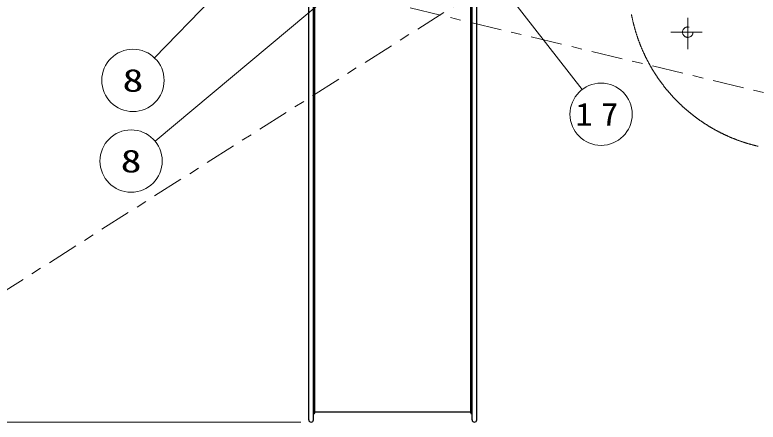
# Model space of a CAD drawing. Units: millimetres on the paper. Extents: x -385 to 0, y -594 to 267.
# Drawn here: x -263.8 to -192.3, y 80.6 to 119.9 of the extents above; entities that cross this region are included whole.
import ezdxf
from ezdxf.enums import TextEntityAlignment as Align

# ---------------------------------------------------------------- set-up
doc = ezdxf.new("R2010")
doc.units = ezdxf.units.MM
doc.linetypes.add('USER1', pattern=[4.5, 2.5, -2])
doc.linetypes.add('USER2', pattern=[6, 3, -1, 1, -1])
doc.layers.add('1_60', color=2, linetype='Continuous', lineweight=25)
doc.styles.add('ＭＳ ゴシック', font='')
doc.styles.get('ＭＳ ゴシック').set_extended_font_data('MS Gothic')

msp = doc.modelspace()

# ---------------------------------------------------------------- linework, layer by layer
at = {"layer": '1_60', "color": 7, "lineweight": 13}
for p, q in [((-238.121, 128.469), (-250.385, 115.73)), ((-217.454, 123.335), (-209.224, 112.681)), ((-232.321, 122.782), (-250.343, 107.72)), ((-236.314, 80.643), (-357.148, 80.643))]:
    msp.add_line(p, q, dxfattribs=at)
at = {"layer": '1_60', "color": 7, "linetype": 'USER2', "lineweight": 13}
for p, q in [((-217.455, 123.335), (-277.078, 85.492)), ((-237.454, 123.335), (-98.665, 90.129))]:
    msp.add_line(p, q, dxfattribs=at)
at = {"layer": '1_60', "color": 190}
for p, q in [((-235.541, 80.869), (-235.541, 123.185)), ((-235.088, 80.869), (-235.088, 123.185)), ((-219.821, 80.869), (-219.821, 123.185)), ((-219.367, 80.869), (-219.367, 123.185)), ((-234.964, 81.535), (-234.964, 123.019)), ((-219.944, 81.535), (-219.944, 123.019)), ((-219.944, 81.607), (-234.964, 81.607)), ((-235.088, 81.452), (-235.048, 81.452)), ((-219.821, 81.452), (-219.861, 81.452))]:
    msp.add_line(p, q, dxfattribs=at)
at = {"layer": '1_60', "color": 190, "linetype": 'USER2', "lineweight": 13}
for p, q in [((-199.05, 116.585), (-199.05, 119.843)), ((-200.679, 118.214), (-197.421, 118.214))]:
    msp.add_line(p, q, dxfattribs=at)
at = {"layer": '1_60', "color": 190, "lineweight": 13}
msp.add_lwpolyline([(-204.469, 119.912), (-204.461, 119.872), (-204.453, 119.831), (-204.445, 119.791), (-204.437, 119.75), (-204.429, 119.71), (-204.421, 119.669), (-204.412, 119.629), (-204.404, 119.589), (-204.395, 119.548), (-204.386, 119.508), (-204.378, 119.468), (-204.369, 119.427), (-204.36, 119.387), (-204.351, 119.347), (-204.342, 119.307), (-204.332, 119.267), (-204.323, 119.227), (-204.313, 119.186), (-204.304, 119.146), (-204.294, 119.106), (-204.284, 119.066), (-204.274, 119.026), (-204.264, 118.986), (-204.254, 118.946), (-204.244, 118.906), (-204.234, 118.866), (-204.223, 118.826), (-204.213, 118.787), (-204.202, 118.747), (-204.191, 118.707), (-204.181, 118.667), (-204.17, 118.627), (-204.159, 118.588), (-204.148, 118.548), (-204.136, 118.508), (-204.125, 118.469), (-204.114, 118.429), (-204.102, 118.389), (-204.09, 118.35), (-204.079, 118.31), (-204.067, 118.271), (-204.055, 118.231), (-204.043, 118.192), (-204.031, 118.153), (-204.018, 118.113), (-204.006, 118.074), (-203.994, 118.035), (-203.981, 117.995), (-203.968, 117.956), (-203.956, 117.917), (-203.943, 117.878), (-203.93, 117.839), (-203.917, 117.799), (-203.904, 117.76), (-203.89, 117.721), (-203.877, 117.682), (-203.864, 117.643), (-203.85, 117.604), (-203.836, 117.565), (-203.823, 117.527), (-203.809, 117.488), (-203.795, 117.449), (-203.781, 117.41), (-203.767, 117.371), (-203.753, 117.333), (-203.738, 117.294), (-203.724, 117.255), (-203.709, 117.217), (-203.695, 117.178), (-203.68, 117.14), (-203.665, 117.101), (-203.65, 117.063), (-203.635, 117.025), (-203.62, 116.986), (-203.605, 116.948), (-203.589, 116.91), (-203.574, 116.871), (-203.558, 116.833), (-203.543, 116.795), (-203.527, 116.757), (-203.511, 116.719), (-203.495, 116.681), (-203.479, 116.643), (-203.463, 116.605), (-203.447, 116.567), (-203.431, 116.529), (-203.414, 116.491), (-203.398, 116.453), (-203.381, 116.416), (-203.365, 116.378), (-203.348, 116.34), (-203.331, 116.303), (-203.314, 116.265), (-203.297, 116.228), (-203.28, 116.19), (-203.262, 116.153), (-203.245, 116.115), (-203.228, 116.078), (-203.21, 116.041), (-203.192, 116.003), (-203.175, 115.966), (-203.157, 115.929), (-203.139, 115.892), (-203.121, 115.855), (-203.103, 115.818), (-203.085, 115.781), (-203.066, 115.744), (-203.048, 115.707), (-203.029, 115.67), (-203.011, 115.633), (-202.992, 115.597), (-202.973, 115.56), (-202.955, 115.523), (-202.936, 115.487), (-202.916, 115.45), (-202.897, 115.413), (-202.878, 115.377), (-202.859, 115.341), (-202.839, 115.304), (-202.82, 115.268), (-202.8, 115.232), (-202.78, 115.195), (-202.761, 115.159), (-202.741, 115.123), (-202.721, 115.087), (-202.701, 115.051), (-202.681, 115.015), (-202.66, 114.979), (-202.64, 114.943), (-202.619, 114.908), (-202.599, 114.872), (-202.578, 114.836), (-202.558, 114.8), (-202.537, 114.765), (-202.516, 114.729), (-202.495, 114.694), (-202.474, 114.658), (-202.453, 114.623), (-202.431, 114.588), (-202.41, 114.552), (-202.388, 114.517), (-202.367, 114.482), (-202.345, 114.447), (-202.324, 114.412), (-202.302, 114.377), (-202.28, 114.342), (-202.258, 114.307), (-202.236, 114.272), (-202.214, 114.238), (-202.191, 114.203), (-202.169, 114.168), (-202.147, 114.134), (-202.124, 114.099), (-202.102, 114.065), (-202.079, 114.03), (-202.056, 113.996), (-202.033, 113.962), (-202.01, 113.927), (-201.987, 113.893), (-201.964, 113.859), (-201.941, 113.825), (-201.918, 113.791), (-201.894, 113.757), (-201.871, 113.723), (-201.847, 113.689), (-201.823, 113.655), (-201.8, 113.622), (-201.776, 113.588), (-201.752, 113.554), (-201.728, 113.521), (-201.704, 113.488), (-201.68, 113.454), (-201.655, 113.421), (-201.631, 113.387), (-201.607, 113.354), (-201.582, 113.321), (-201.558, 113.288), (-201.533, 113.255), (-201.508, 113.222), (-201.483, 113.189), (-201.458, 113.156), (-201.433, 113.124), (-201.408, 113.091), (-201.383, 113.058), (-201.358, 113.026), (-201.332, 112.993), (-201.307, 112.961), (-201.282, 112.928), (-201.256, 112.896), (-201.23, 112.864), (-201.204, 112.831), (-201.179, 112.799), (-201.153, 112.767), (-201.127, 112.735), (-201.101, 112.703), (-201.074, 112.672), (-201.048, 112.64), (-201.022, 112.608), (-200.995, 112.576), (-200.969, 112.545), (-200.942, 112.513), (-200.916, 112.482), (-200.889, 112.45), (-200.862, 112.419), (-200.835, 112.388), (-200.808, 112.357), (-200.781, 112.326), (-200.754, 112.295), (-200.727, 112.264), (-200.7, 112.233), (-200.672, 112.202), (-200.645, 112.171), (-200.617, 112.14), (-200.59, 112.11), (-200.562, 112.079), (-200.534, 112.049), (-200.506, 112.018), (-200.478, 111.988), (-200.45, 111.958), (-200.422, 111.928), (-200.394, 111.897), (-200.366, 111.867), (-200.338, 111.837), (-200.309, 111.808), (-200.281, 111.778), (-200.252, 111.748), (-200.224, 111.718), (-200.195, 111.689), (-200.166, 111.659), (-200.137, 111.63), (-200.108, 111.6), (-200.079, 111.571), (-200.05, 111.542), (-200.021, 111.513), (-199.992, 111.483), (-199.963, 111.454), (-199.933, 111.425), (-199.904, 111.397), (-199.874, 111.368), (-199.845, 111.339), (-199.815, 111.31), (-199.785, 111.282), (-199.756, 111.253), (-199.726, 111.225), (-199.696, 111.197), (-199.666, 111.168), (-199.636, 111.14), (-199.605, 111.112), (-199.575, 111.084), (-199.545, 111.056), (-199.514, 111.028), (-199.484, 111.001), (-199.454, 110.973), (-199.423, 110.945), (-199.392, 110.918), (-199.362, 110.89), (-199.331, 110.863), (-199.3, 110.835), (-199.269, 110.808), (-199.238, 110.781), (-199.207, 110.754), (-199.176, 110.727), (-199.144, 110.7), (-199.113, 110.673), (-199.082, 110.646), (-199.05, 110.62), (-199.019, 110.593), (-198.987, 110.567), (-198.956, 110.54), (-198.924, 110.514), (-198.892, 110.487), (-198.86, 110.461), (-198.828, 110.435), (-198.796, 110.409), (-198.764, 110.383), (-198.732, 110.357), (-198.7, 110.331), (-198.668, 110.306), (-198.636, 110.28), (-198.603, 110.255), (-198.571, 110.229), (-198.538, 110.204), (-198.506, 110.178), (-198.473, 110.153), (-198.44, 110.128), (-198.408, 110.103), (-198.375, 110.078), (-198.342, 110.053), (-198.309, 110.028), (-198.276, 110.004), (-198.243, 109.979), (-198.21, 109.955), (-198.177, 109.93), (-198.143, 109.906), (-198.11, 109.881), (-198.077, 109.857), (-198.043, 109.833), (-198.01, 109.809), (-197.976, 109.785), (-197.943, 109.761), (-197.909, 109.738), (-197.875, 109.714), (-197.841, 109.69), (-197.807, 109.667), (-197.774, 109.643), (-197.74, 109.62), (-197.705, 109.597), (-197.671, 109.574), (-197.637, 109.551), (-197.603, 109.528), (-197.569, 109.505), (-197.534, 109.482), (-197.5, 109.459), (-197.465, 109.437), (-197.431, 109.414), (-197.396, 109.392), (-197.362, 109.369), (-197.327, 109.347), (-197.292, 109.325), (-197.257, 109.303), (-197.223, 109.281), (-197.188, 109.259), (-197.153, 109.237), (-197.118, 109.215), (-197.083, 109.193), (-197.047, 109.172), (-197.012, 109.15), (-196.977, 109.129), (-196.942, 109.108), (-196.906, 109.086), (-196.871, 109.065), (-196.836, 109.044), (-196.8, 109.023), (-196.764, 109.003), (-196.729, 108.982), (-196.693, 108.961), (-196.657, 108.941), (-196.622, 108.92), (-196.586, 108.9), (-196.55, 108.879), (-196.514, 108.859), (-196.478, 108.839), (-196.442, 108.819), (-196.406, 108.799), (-196.37, 108.779), (-196.333, 108.76), (-196.297, 108.74), (-196.261, 108.72), (-196.225, 108.701), (-196.188, 108.682), (-196.152, 108.662), (-196.115, 108.643), (-196.079, 108.624), (-196.042, 108.605), (-196.005, 108.586), (-195.969, 108.567), (-195.932, 108.549), (-195.895, 108.53), (-195.858, 108.511), (-195.822, 108.493), (-195.785, 108.475), (-195.748, 108.456), (-195.711, 108.438), (-195.674, 108.42), (-195.636, 108.402), (-195.599, 108.384), (-195.562, 108.367), (-195.525, 108.349), (-195.488, 108.331), (-195.45, 108.314), (-195.413, 108.296), (-195.375, 108.279), (-195.338, 108.262), (-195.3, 108.245), (-195.263, 108.228), (-195.225, 108.211), (-195.188, 108.194), (-195.15, 108.177), (-195.112, 108.161), (-195.074, 108.144), (-195.037, 108.128), (-194.999, 108.112), (-194.961, 108.095), (-194.923, 108.079), (-194.885, 108.063), (-194.847, 108.047), (-194.809, 108.031), (-194.771, 108.016), (-194.733, 108), (-194.694, 107.984), (-194.656, 107.969), (-194.618, 107.954), (-194.58, 107.938), (-194.541, 107.923), (-194.503, 107.908), (-194.464, 107.893), (-194.426, 107.878), (-194.387, 107.864), (-194.349, 107.849), (-194.31, 107.834), (-194.272, 107.82), (-194.233, 107.805), (-194.194, 107.791), (-194.156, 107.777), (-194.117, 107.763), (-194.078, 107.749), (-194.039, 107.735), (-194, 107.721), (-193.962, 107.708), (-193.923, 107.694), (-193.884, 107.681), (-193.845, 107.667), (-193.806, 107.654), (-193.767, 107.641), (-193.728, 107.628), (-193.688, 107.615), (-193.649, 107.602), (-193.61, 107.589), (-193.571, 107.576), (-193.532, 107.564), (-193.492, 107.551), (-193.453, 107.539), (-193.414, 107.527), (-193.374, 107.514), (-193.335, 107.502), (-193.295, 107.49), (-193.256, 107.479), (-193.216, 107.467), (-193.177, 107.455), (-193.137, 107.444), (-193.098, 107.432), (-193.058, 107.421), (-193.018, 107.409), (-192.979, 107.398), (-192.939, 107.387), (-192.899, 107.376), (-192.859, 107.365), (-192.82, 107.355), (-192.78, 107.344), (-192.74, 107.333), (-192.7, 107.323), (-192.66, 107.313), (-192.62, 107.302), (-192.58, 107.292), (-192.54, 107.282), (-192.5, 107.272), (-192.46, 107.262), (-192.42, 107.253), (-192.38, 107.243), (-192.34, 107.234), (-192.3, 107.224), (-192.26, 107.215)], dxfattribs=at)
at = {"layer": '1_60', "color": 7, "linetype": 'USER1', "lineweight": 13}
msp.add_circle((-199.05, 118.214), 0.504, dxfattribs=at)
at = {"layer": '1_60', "color": 7, "lineweight": 13}
for centre in [(-252.465, 113.569), (-207.391, 110.307), (-252.645, 105.796)]:
    msp.add_circle(centre, 3, dxfattribs=at)
at = {"layer": '1_60', "color": 190}
for centre, radius, start, end in [((-235.314, 80.869), 0.227, 180, 0), ((-235.048, 81.535), 0.0833, 270, 0), ((-219.861, 81.535), 0.0833, 180, 270), ((-219.594, 80.869), 0.227, 180, 0)]:
    msp.add_arc(centre, radius, start, end, dxfattribs=at)

# ---------------------------------------------------------------- texts
at = {"layer": '1_60', "color": 7, "style": 'ＭＳ ゴシック', "width": 1.35}
for p in [(-252.465, 113.569), (-252.645, 105.796)]:
    msp.add_text('8', height=2.199, dxfattribs=at).set_placement(p, align=Align.MIDDLE_CENTER)
at = {"layer": '1_60', "color": 7, "insert": (-207.391, 110.307), "char_height": 2.199, "attachment_point": 5, "style": 'ＭＳ ゴシック'}
msp.add_mtext('\\T1.5;\\W1.1;17', dxfattribs=at)

doc.saveas('drawing.dxf')
